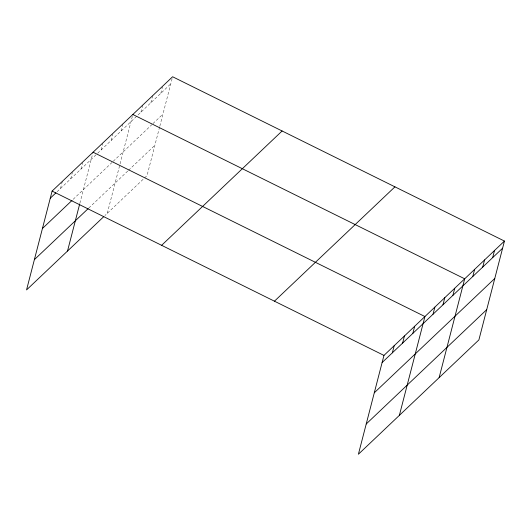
<?xml version="1.0" encoding="UTF-8"?>
<svg xmlns="http://www.w3.org/2000/svg" width="531" height="531" viewBox="0 0 531 531"><rect width="100%" height="100%" fill="white"/><g stroke="black" fill="none" stroke-linecap="round" stroke-linejoin="round"><path stroke-width="0.4" stroke-dasharray="2.65 1.99" d="M60.507 188.498L62.353 181.37M70.749 178.781L72.389 172.442M80.991 169.064L82.63 162.725M79.889 203.2L92.872 153.008M101.175 149.915L102.815 143.576M111.112 140.483L112.751 134.144M121.055 131.044L122.9 123.915M107.275 213.323L119.86 164.67M120.066 163.873L132.836 114.484M140.934 112.18L142.779 105.052M150.877 102.749L152.722 95.62M160.813 93.317L162.453 86.978M159.619 126.942L147.041 175.588L104.939 215.54M159.831 126.139L172.602 76.756M57.096 191.737L97.08 153.798M97.664 153.24L170.756 83.885M73.165 199.324L112.061 162.42M113.229 161.311L151.82 124.692M152.988 123.577L162.931 114.145M88.79 208.026L127.971 170.849M128.555 170.298L154.866 145.328"/><path stroke-width="0.8" d="M504.45 241.074L383.959 355.412L358.398 454.244L478.889 339.913L504.45 241.074L172.602 76.756L52.111 191.087L26.55 289.926L103.771 216.648M67.517 251.05L79.683 203.997M392.356 352.823L394.201 345.688M402.598 343.106L404.443 335.97M412.839 333.382L414.684 326.253M399.365 415.375L424.926 316.536L93.078 152.211M433.024 314.233L434.869 307.104M442.967 304.801L444.805 297.672M452.903 295.369L454.748 288.24M439.13 377.641L464.691 278.808L132.836 114.484M472.782 276.505L474.628 269.37M482.725 267.073L484.571 259.938M492.668 257.635L494.507 250.506M50.266 198.216L55.954 192.819M42.44 228.483L72.03 200.406M34.376 259.659L88.206 208.583M161.623 245.315L282.114 130.978M274.447 301.183L394.938 186.846M382.114 362.54L502.605 248.203M374.289 392.801L494.779 278.47M366.224 423.984L486.715 309.646M52.111 191.087L383.959 355.412"/></g></svg>
